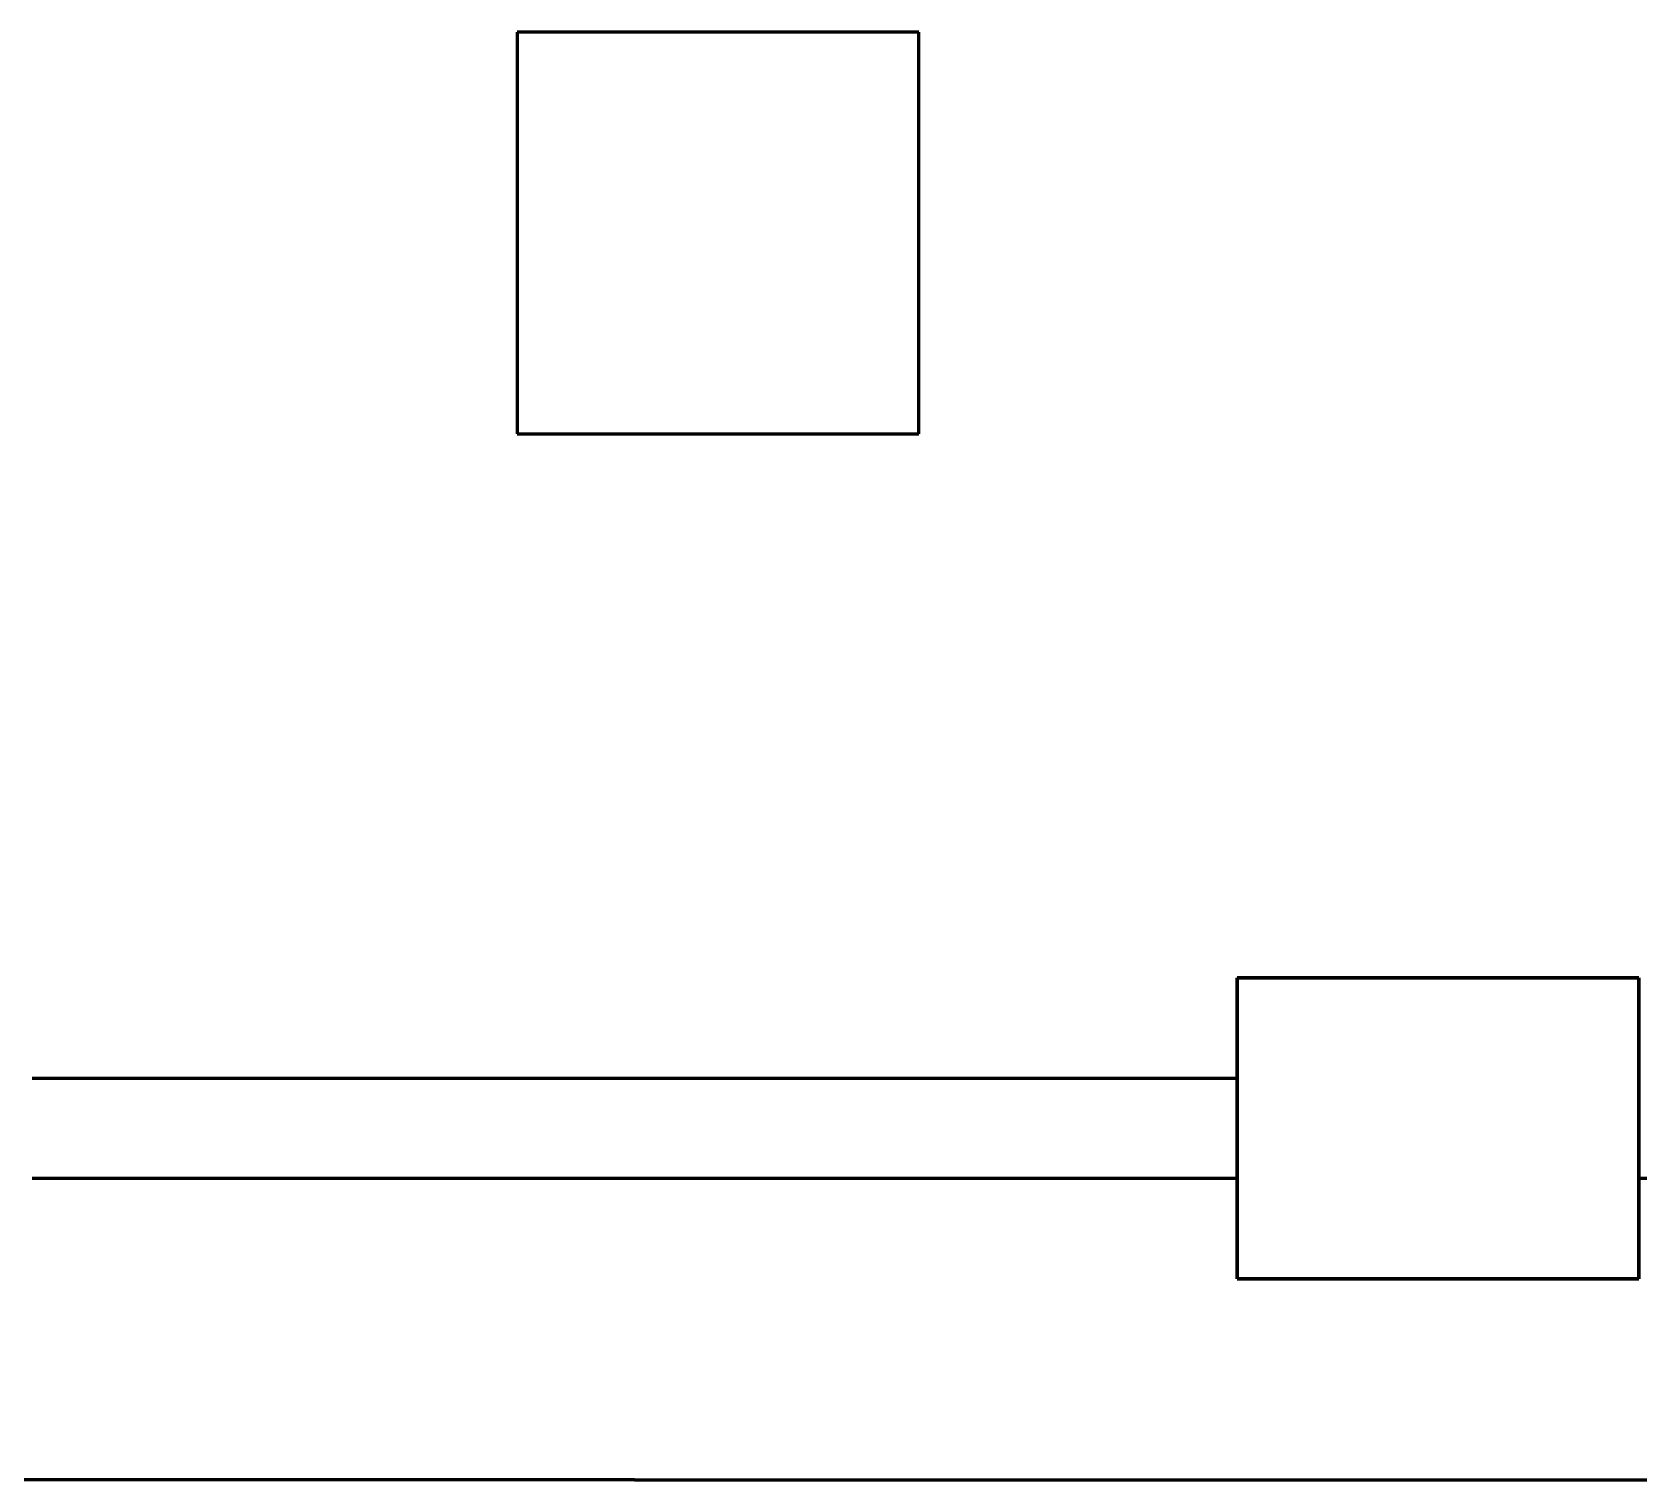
# Model space of a CAD drawing. Extents: x 0 to 297, y 0 to 292.
# Drawn here: x 154.34 to 162.34, y 62.79 to 69.99 of the extents above; entities that cross this region are included whole.
import ezdxf

# ---------------------------------------------------------------- set-up
doc = ezdxf.new("R2010")
doc.units = 0
doc.header["$MEASUREMENT"] = 0
doc.linetypes.add('K5LT_BASIC', pattern=[0])
doc.layers.add('Системный слой', color=7, linetype='Continuous')

# ---------------------------------------------------------------- blocks, each defined once
blk = doc.blocks.new('*U')
at = {"layer": 'Системный слой', "linetype": 'K5LT_BASIC', "lineweight": 60}
for p, q in [((158.7534, 69.9929), (156.7534, 69.9929)), ((156.7534, 69.9929), (156.7534, 67.9929)), ((158.7534, 67.9929), (158.7534, 69.9929)), ((156.7534, 67.9929), (158.7534, 67.9929)), ((162.3378, 65.2856), (160.3378, 65.2856)), ((160.3378, 65.2856), (160.3378, 63.7856)), ((162.3378, 65.2856), (160.3378, 65.2856)), ((160.3378, 65.2856), (160.3378, 63.7856)), ((162.3378, 63.7856), (162.3378, 65.2856)), ((162.3378, 63.7856), (162.3378, 65.2856)), ((160.3378, 63.7856), (162.3378, 63.7856)), ((160.3378, 63.7856), (162.3378, 63.7856))]:
    blk.add_line(p, q, dxfattribs=at)

msp = doc.modelspace()

# ---------------------------------------------------------------- linework, layer by layer
at = {"layer": 'Системный слой', "linetype": 'K5LT_BASIC', "lineweight": 60}
for p, q in [((160.3378, 65.2856), (160.3378, 63.7856)), ((160.3378, 65.2856), (162.3378, 65.2856)), ((162.3378, 65.2856), (160.3378, 65.2856)), ((160.3378, 63.7856), (160.3378, 65.2856)), ((160.3378, 65.2856), (160.3378, 63.7856)), ((160.3378, 65.2856), (162.3378, 65.2856)), ((162.3378, 65.2856), (162.3378, 63.7856)), ((162.3378, 65.2856), (162.3378, 63.7856)), ((162.3378, 65.2856), (162.3378, 63.7856)), ((162.3378, 65.2856), (162.3378, 63.7856)), ((154.338, 64.7857), (160.338, 64.7857)), ((160.3378, 64.2856), (154.3378, 64.2856)), ((168.3378, 64.2856), (162.3378, 64.2856)), ((162.3378, 63.7856), (160.3378, 63.7856)), ((160.3378, 63.7856), (162.3378, 63.7856)), ((162.3378, 63.7856), (160.3378, 63.7856)), ((160.3378, 63.7856), (162.3378, 63.7856)), ((161.5878, 63.7856), (160.8378, 63.7856)), ((161.5878, 63.7856), (160.8378, 63.7856)), ((157.3375, 62.7855), (146.3378, 62.7856)), ((157.3375, 62.7855), (200.3375, 62.7855))]:
    msp.add_line(p, q, dxfattribs=at)

# ---------------------------------------------------------------- block references
at = {"layer": 'Системный слой'}
msp.add_blockref('*U', (0, 0), dxfattribs=at)
msp.add_blockref('*U', (0, 0), dxfattribs=at)
msp.add_blockref('*U', (0, 0), dxfattribs=at)
msp.add_blockref('*U', (0, 0), dxfattribs=at)
msp.add_blockref('*U', (0, 0), dxfattribs=at)
msp.add_blockref('*U', (0, 0), dxfattribs=at)
msp.add_blockref('*U', (0, 0), dxfattribs=at)
msp.add_blockref('*U', (0, 0), dxfattribs=at)
msp.add_blockref('*U', (0, 0), dxfattribs=at)
msp.add_blockref('*U', (0, 0), dxfattribs=at)
msp.add_blockref('*U', (0, 0), dxfattribs=at)
msp.add_blockref('*U', (0, 0), dxfattribs=at)
msp.add_blockref('*U', (0, 0), dxfattribs=at)
msp.add_blockref('*U', (0, 0), dxfattribs=at)
msp.add_blockref('*U', (0, 0), dxfattribs=at)
msp.add_blockref('*U', (0, 0), dxfattribs=at)
msp.add_blockref('*U', (0, 0), dxfattribs=at)
msp.add_blockref('*U', (0, 0), dxfattribs=at)
msp.add_blockref('*U', (0, 0), dxfattribs=at)
msp.add_blockref('*U', (0, 0), dxfattribs=at)
msp.add_blockref('*U', (0, 0), dxfattribs=at)
msp.add_blockref('*U', (0, 0), dxfattribs=at)
msp.add_blockref('*U', (0, 0), dxfattribs=at)
msp.add_blockref('*U', (0, 0), dxfattribs=at)
msp.add_blockref('*U', (0, 0), dxfattribs=at)
msp.add_blockref('*U', (0, 0), dxfattribs=at)
msp.add_blockref('*U', (0, 0), dxfattribs=at)
msp.add_blockref('*U', (0, 0), dxfattribs=at)
msp.add_blockref('*U', (0, 0), dxfattribs=at)
msp.add_blockref('*U', (0, 0), dxfattribs=at)
msp.add_blockref('*U', (0, 0), dxfattribs=at)
msp.add_blockref('*U', (0, 0), dxfattribs=at)
msp.add_blockref('*U', (0, 0), dxfattribs=at)
msp.add_blockref('*U', (0, 0), dxfattribs=at)
msp.add_blockref('*U', (0, 0), dxfattribs=at)
msp.add_blockref('*U', (0, 0), dxfattribs=at)
msp.add_blockref('*U', (0, 0), dxfattribs=at)
msp.add_blockref('*U', (0, 0), dxfattribs=at)
msp.add_blockref('*U', (0, 0), dxfattribs=at)
msp.add_blockref('*U', (0, 0), dxfattribs=at)
msp.add_blockref('*U', (0, 0), dxfattribs=at)
msp.add_blockref('*U', (0, 0), dxfattribs=at)
msp.add_blockref('*U', (0, 0), dxfattribs=at)
msp.add_blockref('*U', (0, 0), dxfattribs=at)
msp.add_blockref('*U', (0, 0), dxfattribs=at)
msp.add_blockref('*U', (0, 0), dxfattribs=at)
msp.add_blockref('*U', (0, 0), dxfattribs=at)
msp.add_blockref('*U', (0, 0), dxfattribs=at)
msp.add_blockref('*U', (0, 0), dxfattribs=at)
msp.add_blockref('*U', (0, 0), dxfattribs=at)
msp.add_blockref('*U', (0, 0), dxfattribs=at)
msp.add_blockref('*U', (0, 0), dxfattribs=at)
msp.add_blockref('*U', (0, 0), dxfattribs=at)
msp.add_blockref('*U', (0, 0), dxfattribs=at)
msp.add_blockref('*U', (0, 0), dxfattribs=at)
msp.add_blockref('*U', (0, 0), dxfattribs=at)
msp.add_blockref('*U', (0, 0), dxfattribs=at)
msp.add_blockref('*U', (0, 0), dxfattribs=at)
msp.add_blockref('*U', (0, 0), dxfattribs=at)
msp.add_blockref('*U', (0, 0), dxfattribs=at)
msp.add_blockref('*U', (0, 0), dxfattribs=at)
msp.add_blockref('*U', (0, 0), dxfattribs=at)
msp.add_blockref('*U', (0, 0), dxfattribs=at)
msp.add_blockref('*U', (0, 0), dxfattribs=at)
msp.add_blockref('*U', (0, 0), dxfattribs=at)
msp.add_blockref('*U', (0, 0), dxfattribs=at)
msp.add_blockref('*U', (0, 0), dxfattribs=at)
msp.add_blockref('*U', (0, 0), dxfattribs=at)
msp.add_blockref('*U', (0, 0), dxfattribs=at)
msp.add_blockref('*U', (0, 0), dxfattribs=at)
msp.add_blockref('*U', (0, 0), dxfattribs=at)
msp.add_blockref('*U', (0, 0), dxfattribs=at)
msp.add_blockref('*U', (0, 0), dxfattribs=at)
msp.add_blockref('*U', (0, 0), dxfattribs=at)
msp.add_blockref('*U', (0, 0), dxfattribs=at)
msp.add_blockref('*U', (0, 0), dxfattribs=at)
msp.add_blockref('*U', (0, 0), dxfattribs=at)
msp.add_blockref('*U', (0, 0), dxfattribs=at)
msp.add_blockref('*U', (0, 0), dxfattribs=at)
msp.add_blockref('*U', (0, 0), dxfattribs=at)
msp.add_blockref('*U', (0, 0), dxfattribs=at)
msp.add_blockref('*U', (0, 0), dxfattribs=at)
msp.add_blockref('*U', (0, 0), dxfattribs=at)
msp.add_blockref('*U', (0, 0), dxfattribs=at)
msp.add_blockref('*U', (0, 0), dxfattribs=at)
msp.add_blockref('*U', (0, 0), dxfattribs=at)
msp.add_blockref('*U', (0, 0), dxfattribs=at)
msp.add_blockref('*U', (0, 0), dxfattribs=at)
msp.add_blockref('*U', (0, 0), dxfattribs=at)
msp.add_blockref('*U', (0, 0), dxfattribs=at)
msp.add_blockref('*U', (0, 0), dxfattribs=at)
msp.add_blockref('*U', (0, 0), dxfattribs=at)
msp.add_blockref('*U', (0, 0), dxfattribs=at)
msp.add_blockref('*U', (0, 0), dxfattribs=at)
msp.add_blockref('*U', (0, 0), dxfattribs=at)
msp.add_blockref('*U', (0, 0), dxfattribs=at)
msp.add_blockref('*U', (0, 0), dxfattribs=at)
msp.add_blockref('*U', (0, 0), dxfattribs=at)
msp.add_blockref('*U', (0, 0), dxfattribs=at)
msp.add_blockref('*U', (0, 0), dxfattribs=at)
msp.add_blockref('*U', (0, 0), dxfattribs=at)
msp.add_blockref('*U', (0, 0), dxfattribs=at)
msp.add_blockref('*U', (0, 0), dxfattribs=at)
msp.add_blockref('*U', (0, 0), dxfattribs=at)
msp.add_blockref('*U', (0, 0), dxfattribs=at)
msp.add_blockref('*U', (0, 0), dxfattribs=at)
msp.add_blockref('*U', (0, 0), dxfattribs=at)
msp.add_blockref('*U', (0, 0), dxfattribs=at)
msp.add_blockref('*U', (0, 0), dxfattribs=at)
msp.add_blockref('*U', (0, 0), dxfattribs=at)
msp.add_blockref('*U', (0, 0), dxfattribs=at)
msp.add_blockref('*U', (0, 0), dxfattribs=at)
msp.add_blockref('*U', (0, 0), dxfattribs=at)
msp.add_blockref('*U', (0, 0), dxfattribs=at)
msp.add_blockref('*U', (0, 0), dxfattribs=at)
msp.add_blockref('*U', (0, 0), dxfattribs=at)
msp.add_blockref('*U', (0, 0), dxfattribs=at)
msp.add_blockref('*U', (0, 0), dxfattribs=at)
msp.add_blockref('*U', (0, 0), dxfattribs=at)
msp.add_blockref('*U', (0, 0), dxfattribs=at)
msp.add_blockref('*U', (0, 0), dxfattribs=at)
msp.add_blockref('*U', (0, 0), dxfattribs=at)
msp.add_blockref('*U', (0, 0), dxfattribs=at)
msp.add_blockref('*U', (0, 0), dxfattribs=at)
msp.add_blockref('*U', (0, 0), dxfattribs=at)
msp.add_blockref('*U', (0, 0), dxfattribs=at)
msp.add_blockref('*U', (0, 0), dxfattribs=at)
msp.add_blockref('*U', (0, 0), dxfattribs=at)
msp.add_blockref('*U', (0, 0), dxfattribs=at)
msp.add_blockref('*U', (0, 0), dxfattribs=at)
msp.add_blockref('*U', (0, 0), dxfattribs=at)
msp.add_blockref('*U', (0, 0), dxfattribs=at)
msp.add_blockref('*U', (0, 0), dxfattribs=at)
msp.add_blockref('*U', (0, 0), dxfattribs=at)
msp.add_blockref('*U', (0, 0), dxfattribs=at)
msp.add_blockref('*U', (0, 0), dxfattribs=at)
msp.add_blockref('*U', (0, 0), dxfattribs=at)
msp.add_blockref('*U', (0, 0), dxfattribs=at)
msp.add_blockref('*U', (0, 0), dxfattribs=at)
msp.add_blockref('*U', (0, 0), dxfattribs=at)
msp.add_blockref('*U', (0, 0), dxfattribs=at)
msp.add_blockref('*U', (0, 0), dxfattribs=at)
msp.add_blockref('*U', (0, 0), dxfattribs=at)
msp.add_blockref('*U', (0, 0), dxfattribs=at)
msp.add_blockref('*U', (0, 0), dxfattribs=at)
msp.add_blockref('*U', (0, 0), dxfattribs=at)
msp.add_blockref('*U', (0, 0), dxfattribs=at)
msp.add_blockref('*U', (0, 0), dxfattribs=at)
msp.add_blockref('*U', (0, 0), dxfattribs=at)
msp.add_blockref('*U', (0, 0), dxfattribs=at)
msp.add_blockref('*U', (0, 0), dxfattribs=at)
msp.add_blockref('*U', (0, 0), dxfattribs=at)
msp.add_blockref('*U', (0, 0), dxfattribs=at)
msp.add_blockref('*U', (0, 0), dxfattribs=at)
msp.add_blockref('*U', (0, 0), dxfattribs=at)
msp.add_blockref('*U', (0, 0), dxfattribs=at)
msp.add_blockref('*U', (0, 0), dxfattribs=at)
msp.add_blockref('*U', (0, 0), dxfattribs=at)
msp.add_blockref('*U', (0, 0), dxfattribs=at)
msp.add_blockref('*U', (0, 0), dxfattribs=at)
msp.add_blockref('*U', (0, 0), dxfattribs=at)
msp.add_blockref('*U', (0, 0), dxfattribs=at)
msp.add_blockref('*U', (0, 0), dxfattribs=at)
msp.add_blockref('*U', (0, 0), dxfattribs=at)
msp.add_blockref('*U', (0, 0), dxfattribs=at)
msp.add_blockref('*U', (0, 0), dxfattribs=at)
msp.add_blockref('*U', (0, 0), dxfattribs=at)
msp.add_blockref('*U', (0, 0), dxfattribs=at)
msp.add_blockref('*U', (0, 0), dxfattribs=at)
msp.add_blockref('*U', (0, 0), dxfattribs=at)
msp.add_blockref('*U', (0, 0), dxfattribs=at)
msp.add_blockref('*U', (0, 0), dxfattribs=at)
msp.add_blockref('*U', (0, 0), dxfattribs=at)
msp.add_blockref('*U', (0, 0), dxfattribs=at)
msp.add_blockref('*U', (0, 0), dxfattribs=at)
msp.add_blockref('*U', (0, 0), dxfattribs=at)
msp.add_blockref('*U', (0, 0), dxfattribs=at)
msp.add_blockref('*U', (0, 0), dxfattribs=at)
msp.add_blockref('*U', (0, 0), dxfattribs=at)
msp.add_blockref('*U', (0, 0), dxfattribs=at)
msp.add_blockref('*U', (0, 0), dxfattribs=at)
msp.add_blockref('*U', (0, 0), dxfattribs=at)
msp.add_blockref('*U', (0, 0), dxfattribs=at)
msp.add_blockref('*U', (0, 0), dxfattribs=at)
msp.add_blockref('*U', (0, 0), dxfattribs=at)
msp.add_blockref('*U', (0, 0), dxfattribs=at)
msp.add_blockref('*U', (0, 0), dxfattribs=at)
msp.add_blockref('*U', (0, 0), dxfattribs=at)
msp.add_blockref('*U', (0, 0), dxfattribs=at)
msp.add_blockref('*U', (0, 0), dxfattribs=at)
msp.add_blockref('*U', (0, 0), dxfattribs=at)
msp.add_blockref('*U', (0, 0), dxfattribs=at)
msp.add_blockref('*U', (0, 0), dxfattribs=at)
msp.add_blockref('*U', (0, 0), dxfattribs=at)
msp.add_blockref('*U', (0, 0), dxfattribs=at)
msp.add_blockref('*U', (0, 0), dxfattribs=at)
msp.add_blockref('*U', (0, 0), dxfattribs=at)
msp.add_blockref('*U', (0, 0), dxfattribs=at)
msp.add_blockref('*U', (0, 0), dxfattribs=at)
msp.add_blockref('*U', (0, 0), dxfattribs=at)
msp.add_blockref('*U', (0, 0), dxfattribs=at)
msp.add_blockref('*U', (0, 0), dxfattribs=at)
msp.add_blockref('*U', (0, 0), dxfattribs=at)
msp.add_blockref('*U', (0, 0), dxfattribs=at)
msp.add_blockref('*U', (0, 0), dxfattribs=at)
msp.add_blockref('*U', (0, 0), dxfattribs=at)
msp.add_blockref('*U', (0, 0), dxfattribs=at)
msp.add_blockref('*U', (0, 0), dxfattribs=at)
msp.add_blockref('*U', (0, 0), dxfattribs=at)
msp.add_blockref('*U', (0, 0), dxfattribs=at)
msp.add_blockref('*U', (0, 0), dxfattribs=at)
msp.add_blockref('*U', (0, 0), dxfattribs=at)
msp.add_blockref('*U', (0, 0), dxfattribs=at)
msp.add_blockref('*U', (0, 0), dxfattribs=at)
msp.add_blockref('*U', (0, 0), dxfattribs=at)
msp.add_blockref('*U', (0, 0), dxfattribs=at)
msp.add_blockref('*U', (0, 0), dxfattribs=at)
msp.add_blockref('*U', (0, 0), dxfattribs=at)
msp.add_blockref('*U', (0, 0), dxfattribs=at)
msp.add_blockref('*U', (0, 0), dxfattribs=at)
msp.add_blockref('*U', (0, 0), dxfattribs=at)
msp.add_blockref('*U', (0, 0), dxfattribs=at)
msp.add_blockref('*U', (0, 0), dxfattribs=at)
msp.add_blockref('*U', (0, 0), dxfattribs=at)
msp.add_blockref('*U', (0, 0), dxfattribs=at)
msp.add_blockref('*U', (0, 0), dxfattribs=at)
msp.add_blockref('*U', (0, 0), dxfattribs=at)
msp.add_blockref('*U', (0, 0), dxfattribs=at)
msp.add_blockref('*U', (0, 0), dxfattribs=at)
msp.add_blockref('*U', (0, 0), dxfattribs=at)
msp.add_blockref('*U', (0, 0), dxfattribs=at)
msp.add_blockref('*U', (0, 0), dxfattribs=at)
msp.add_blockref('*U', (0, 0), dxfattribs=at)
msp.add_blockref('*U', (0, 0), dxfattribs=at)
msp.add_blockref('*U', (0, 0), dxfattribs=at)
msp.add_blockref('*U', (0, 0), dxfattribs=at)
msp.add_blockref('*U', (0, 0), dxfattribs=at)
msp.add_blockref('*U', (0, 0), dxfattribs=at)
msp.add_blockref('*U', (0, 0), dxfattribs=at)
msp.add_blockref('*U', (0, 0), dxfattribs=at)
msp.add_blockref('*U', (0, 0), dxfattribs=at)
msp.add_blockref('*U', (0, 0), dxfattribs=at)
msp.add_blockref('*U', (0, 0), dxfattribs=at)
msp.add_blockref('*U', (0, 0), dxfattribs=at)
msp.add_blockref('*U', (0, 0), dxfattribs=at)
msp.add_blockref('*U', (0, 0), dxfattribs=at)
msp.add_blockref('*U', (0, 0), dxfattribs=at)
msp.add_blockref('*U', (0, 0), dxfattribs=at)
msp.add_blockref('*U', (0, 0), dxfattribs=at)
msp.add_blockref('*U', (0, 0), dxfattribs=at)
msp.add_blockref('*U', (0, 0), dxfattribs=at)
msp.add_blockref('*U', (0, 0), dxfattribs=at)
msp.add_blockref('*U', (0, 0), dxfattribs=at)
msp.add_blockref('*U', (0, 0), dxfattribs=at)
msp.add_blockref('*U', (0, 0), dxfattribs=at)
msp.add_blockref('*U', (0, 0), dxfattribs=at)
msp.add_blockref('*U', (0, 0), dxfattribs=at)
msp.add_blockref('*U', (0, 0), dxfattribs=at)
msp.add_blockref('*U', (0, 0), dxfattribs=at)
msp.add_blockref('*U', (0, 0), dxfattribs=at)
msp.add_blockref('*U', (0, 0), dxfattribs=at)
msp.add_blockref('*U', (0, 0), dxfattribs=at)
msp.add_blockref('*U', (0, 0), dxfattribs=at)
msp.add_blockref('*U', (0, 0), dxfattribs=at)
msp.add_blockref('*U', (0, 0), dxfattribs=at)
msp.add_blockref('*U', (0, 0), dxfattribs=at)
msp.add_blockref('*U', (0, 0), dxfattribs=at)
msp.add_blockref('*U', (0, 0), dxfattribs=at)
msp.add_blockref('*U', (0, 0), dxfattribs=at)
msp.add_blockref('*U', (0, 0), dxfattribs=at)
msp.add_blockref('*U', (0, 0), dxfattribs=at)
msp.add_blockref('*U', (0, 0), dxfattribs=at)
msp.add_blockref('*U', (0, 0), dxfattribs=at)
msp.add_blockref('*U', (0, 0), dxfattribs=at)
msp.add_blockref('*U', (0, 0), dxfattribs=at)
msp.add_blockref('*U', (0, 0), dxfattribs=at)
msp.add_blockref('*U', (0, 0), dxfattribs=at)
msp.add_blockref('*U', (0, 0), dxfattribs=at)
msp.add_blockref('*U', (0, 0), dxfattribs=at)
msp.add_blockref('*U', (0, 0), dxfattribs=at)
msp.add_blockref('*U', (0, 0), dxfattribs=at)
msp.add_blockref('*U', (0, 0), dxfattribs=at)
msp.add_blockref('*U', (0, 0), dxfattribs=at)
msp.add_blockref('*U', (0, 0), dxfattribs=at)
msp.add_blockref('*U', (0, 0), dxfattribs=at)
msp.add_blockref('*U', (0, 0), dxfattribs=at)
msp.add_blockref('*U', (0, 0), dxfattribs=at)
msp.add_blockref('*U', (0, 0), dxfattribs=at)
msp.add_blockref('*U', (0, 0), dxfattribs=at)
msp.add_blockref('*U', (0, 0), dxfattribs=at)
msp.add_blockref('*U', (0, 0), dxfattribs=at)
msp.add_blockref('*U', (0, 0), dxfattribs=at)
msp.add_blockref('*U', (0, 0), dxfattribs=at)
msp.add_blockref('*U', (0, 0), dxfattribs=at)
msp.add_blockref('*U', (0, 0), dxfattribs=at)
msp.add_blockref('*U', (0, 0), dxfattribs=at)
msp.add_blockref('*U', (0, 0), dxfattribs=at)
msp.add_blockref('*U', (0, 0), dxfattribs=at)
msp.add_blockref('*U', (0, 0), dxfattribs=at)
msp.add_blockref('*U', (0, 0), dxfattribs=at)
msp.add_blockref('*U', (0, 0), dxfattribs=at)
msp.add_blockref('*U', (0, 0), dxfattribs=at)
msp.add_blockref('*U', (0, 0), dxfattribs=at)
msp.add_blockref('*U', (0, 0), dxfattribs=at)
msp.add_blockref('*U', (0, 0), dxfattribs=at)
msp.add_blockref('*U', (0, 0), dxfattribs=at)
msp.add_blockref('*U', (0, 0), dxfattribs=at)
msp.add_blockref('*U', (0, 0), dxfattribs=at)
msp.add_blockref('*U', (0, 0), dxfattribs=at)
msp.add_blockref('*U', (0, 0), dxfattribs=at)
msp.add_blockref('*U', (0, 0), dxfattribs=at)
msp.add_blockref('*U', (0, 0), dxfattribs=at)
msp.add_blockref('*U', (0, 0), dxfattribs=at)
msp.add_blockref('*U', (0, 0), dxfattribs=at)
msp.add_blockref('*U', (0, 0), dxfattribs=at)
msp.add_blockref('*U', (0, 0), dxfattribs=at)
msp.add_blockref('*U', (0, 0), dxfattribs=at)
msp.add_blockref('*U', (0, 0), dxfattribs=at)
msp.add_blockref('*U', (0, 0), dxfattribs=at)
msp.add_blockref('*U', (0, 0), dxfattribs=at)
msp.add_blockref('*U', (0, 0), dxfattribs=at)
msp.add_blockref('*U', (0, 0), dxfattribs=at)
msp.add_blockref('*U', (0, 0), dxfattribs=at)
msp.add_blockref('*U', (0, 0), dxfattribs=at)
msp.add_blockref('*U', (0, 0), dxfattribs=at)
msp.add_blockref('*U', (0, 0), dxfattribs=at)
msp.add_blockref('*U', (0, 0), dxfattribs=at)
msp.add_blockref('*U', (0, 0), dxfattribs=at)
msp.add_blockref('*U', (0, 0), dxfattribs=at)
msp.add_blockref('*U', (0, 0), dxfattribs=at)
msp.add_blockref('*U', (0, 0), dxfattribs=at)
msp.add_blockref('*U', (0, 0), dxfattribs=at)
msp.add_blockref('*U', (0, 0), dxfattribs=at)
msp.add_blockref('*U', (0, 0), dxfattribs=at)
msp.add_blockref('*U', (0, 0), dxfattribs=at)
msp.add_blockref('*U', (0, 0), dxfattribs=at)
msp.add_blockref('*U', (0, 0), dxfattribs=at)
msp.add_blockref('*U', (0, 0), dxfattribs=at)
msp.add_blockref('*U', (0, 0), dxfattribs=at)
msp.add_blockref('*U', (0, 0), dxfattribs=at)
msp.add_blockref('*U', (0, 0), dxfattribs=at)
msp.add_blockref('*U', (0, 0), dxfattribs=at)
msp.add_blockref('*U', (0, 0), dxfattribs=at)
msp.add_blockref('*U', (0, 0), dxfattribs=at)
msp.add_blockref('*U', (0, 0), dxfattribs=at)
msp.add_blockref('*U', (0, 0), dxfattribs=at)
msp.add_blockref('*U', (0, 0), dxfattribs=at)
msp.add_blockref('*U', (0, 0), dxfattribs=at)
msp.add_blockref('*U', (0, 0), dxfattribs=at)
msp.add_blockref('*U', (0, 0), dxfattribs=at)
msp.add_blockref('*U', (0, 0), dxfattribs=at)
msp.add_blockref('*U', (0, 0), dxfattribs=at)
msp.add_blockref('*U', (0, 0), dxfattribs=at)
msp.add_blockref('*U', (0, 0), dxfattribs=at)
msp.add_blockref('*U', (0, 0), dxfattribs=at)
msp.add_blockref('*U', (0, 0), dxfattribs=at)
msp.add_blockref('*U', (0, 0), dxfattribs=at)
msp.add_blockref('*U', (0, 0), dxfattribs=at)
msp.add_blockref('*U', (0, 0), dxfattribs=at)
msp.add_blockref('*U', (0, 0), dxfattribs=at)
msp.add_blockref('*U', (0, 0), dxfattribs=at)
msp.add_blockref('*U', (0, 0), dxfattribs=at)
msp.add_blockref('*U', (0, 0), dxfattribs=at)
msp.add_blockref('*U', (0, 0), dxfattribs=at)
msp.add_blockref('*U', (0, 0), dxfattribs=at)
msp.add_blockref('*U', (0, 0), dxfattribs=at)
msp.add_blockref('*U', (0, 0), dxfattribs=at)
msp.add_blockref('*U', (0, 0), dxfattribs=at)
msp.add_blockref('*U', (0, 0), dxfattribs=at)
msp.add_blockref('*U', (0, 0), dxfattribs=at)
msp.add_blockref('*U', (0, 0), dxfattribs=at)
msp.add_blockref('*U', (0, 0), dxfattribs=at)
msp.add_blockref('*U', (0, 0), dxfattribs=at)
msp.add_blockref('*U', (0, 0), dxfattribs=at)
msp.add_blockref('*U', (0, 0), dxfattribs=at)
msp.add_blockref('*U', (0, 0), dxfattribs=at)
msp.add_blockref('*U', (0, 0), dxfattribs=at)
msp.add_blockref('*U', (0, 0), dxfattribs=at)
msp.add_blockref('*U', (0, 0), dxfattribs=at)
msp.add_blockref('*U', (0, 0), dxfattribs=at)
msp.add_blockref('*U', (0, 0), dxfattribs=at)
msp.add_blockref('*U', (0, 0), dxfattribs=at)
msp.add_blockref('*U', (0, 0), dxfattribs=at)
msp.add_blockref('*U', (0, 0), dxfattribs=at)
msp.add_blockref('*U', (0, 0), dxfattribs=at)
msp.add_blockref('*U', (0, 0), dxfattribs=at)
msp.add_blockref('*U', (0, 0), dxfattribs=at)
msp.add_blockref('*U', (0, 0), dxfattribs=at)
msp.add_blockref('*U', (0, 0), dxfattribs=at)
msp.add_blockref('*U', (0, 0), dxfattribs=at)
msp.add_blockref('*U', (0, 0), dxfattribs=at)
msp.add_blockref('*U', (0, 0), dxfattribs=at)
msp.add_blockref('*U', (0, 0), dxfattribs=at)
msp.add_blockref('*U', (0, 0), dxfattribs=at)
msp.add_blockref('*U', (0, 0), dxfattribs=at)
msp.add_blockref('*U', (0, 0), dxfattribs=at)
msp.add_blockref('*U', (0, 0), dxfattribs=at)
msp.add_blockref('*U', (0, 0), dxfattribs=at)
msp.add_blockref('*U', (0, 0), dxfattribs=at)
msp.add_blockref('*U', (0, 0), dxfattribs=at)
msp.add_blockref('*U', (0, 0), dxfattribs=at)
msp.add_blockref('*U', (0, 0), dxfattribs=at)
msp.add_blockref('*U', (0, 0), dxfattribs=at)
msp.add_blockref('*U', (0, 0), dxfattribs=at)
msp.add_blockref('*U', (0, 0), dxfattribs=at)
msp.add_blockref('*U', (0, 0), dxfattribs=at)
msp.add_blockref('*U', (0, 0), dxfattribs=at)
msp.add_blockref('*U', (0, 0), dxfattribs=at)
msp.add_blockref('*U', (0, 0), dxfattribs=at)
msp.add_blockref('*U', (0, 0), dxfattribs=at)
msp.add_blockref('*U', (0, 0), dxfattribs=at)
msp.add_blockref('*U', (0, 0), dxfattribs=at)
msp.add_blockref('*U', (0, 0), dxfattribs=at)
msp.add_blockref('*U', (0, 0), dxfattribs=at)
msp.add_blockref('*U', (0, 0), dxfattribs=at)
msp.add_blockref('*U', (0, 0), dxfattribs=at)
msp.add_blockref('*U', (0, 0), dxfattribs=at)
msp.add_blockref('*U', (0, 0), dxfattribs=at)
msp.add_blockref('*U', (0, 0), dxfattribs=at)
msp.add_blockref('*U', (0, 0), dxfattribs=at)
msp.add_blockref('*U', (0, 0), dxfattribs=at)

doc.saveas('drawing.dxf')
